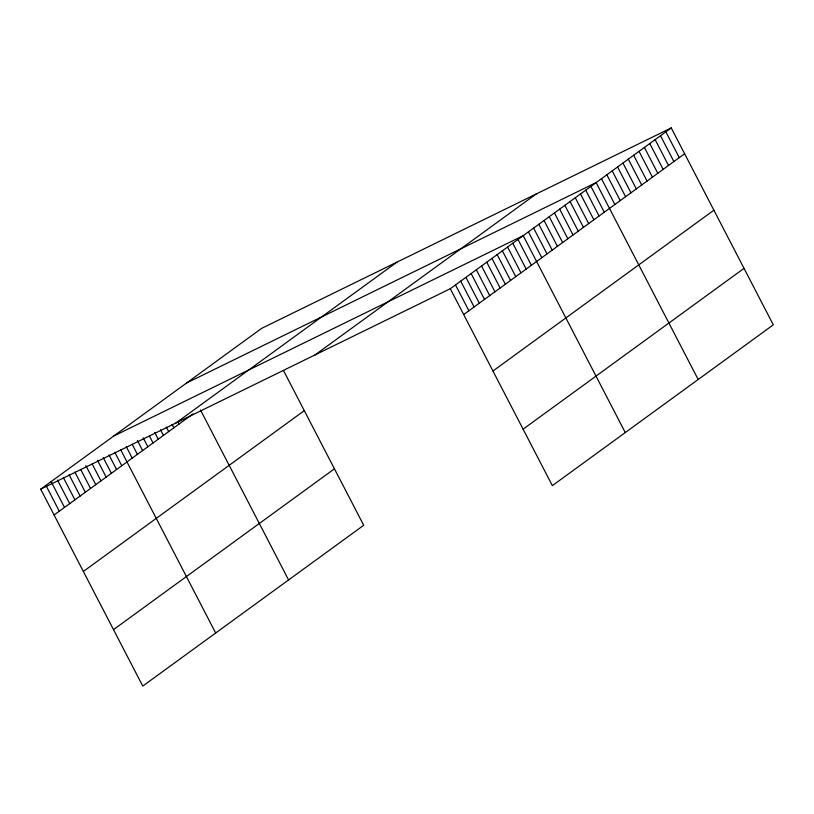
<?xml version="1.0" encoding="UTF-8"?>
<svg xmlns="http://www.w3.org/2000/svg" width="814" height="814" viewBox="0 0 814 814"><rect width="100%" height="100%" fill="white"/><g stroke="black" fill="none" stroke-linecap="round" stroke-linejoin="round"><path stroke-width="1.22" d="M283.465 370.472L363.705 525.274L142.765 686.08L40.7 489.173L261.64 328.368L671.235 127.92L773.3 324.827L552.36 485.632L450.295 288.726L671.235 127.92M175.865 423.026L396.805 262.22M54.09 514.997L192.959 413.919M315.13 354.873L536.07 194.068M83.354 571.459L304.283 410.643M463.685 314.56L684.615 153.744M113.502 629.619L334.442 468.813M492.948 371.011L713.888 210.205M523.097 429.182L744.037 268.366M186.518 383.038L596.113 182.601L698.178 379.507M113.604 436.101L523.209 235.663L625.274 432.57M40.7 489.173L450.295 288.726M665.872 131.827L679.252 157.651M660.5 135.735L673.89 161.559M655.138 139.642L668.518 165.466M649.776 143.539L663.156 169.363M644.403 147.446L657.793 173.27M639.041 151.353L652.431 177.177M633.679 155.26L647.059 181.084M628.306 159.168L641.697 184.992M622.944 163.075L636.334 188.899M617.582 166.972L630.962 192.796M612.209 170.879L625.6 196.703M606.847 174.786L620.237 200.61M601.485 178.693L614.865 204.518M590.903 186.386L604.293 212.21M585.704 190.181L599.084 216.005M580.494 193.966L593.874 219.79M575.284 197.761L588.675 223.585M570.075 201.546L583.465 227.371M564.865 205.342L578.255 231.166M559.666 209.127L573.046 234.951M554.456 212.922L567.836 238.746M549.246 216.707L562.627 242.531M544.037 220.502L557.427 246.327M538.827 224.288L552.218 250.112M533.618 228.083L547.008 253.907M528.418 231.878L541.798 257.702M517.999 239.458L531.389 265.283M512.789 243.244L526.18 269.068M507.58 247.039L520.97 272.863M502.37 250.824L515.761 276.648M497.171 254.619L510.551 280.443M491.961 258.404L505.341 284.228M486.752 262.2L500.142 288.024M481.542 265.985L494.932 291.809M476.332 269.78L489.723 295.604M471.133 273.565L484.513 299.389M465.923 277.36L479.304 303.184M460.714 281.145L474.094 306.97M455.504 284.941L468.895 310.765M200.468 409.951L288.583 579.944M177.91 421.784L179.07 424.023M172.12 424.45L173.86 427.818M166.331 427.116L168.661 431.603M160.541 429.782L163.451 435.398M154.752 432.448L158.242 439.184M149.542 436.243L153.032 442.979M143.172 437.79L147.822 446.764M137.383 440.455L142.623 450.559M132.173 444.241L137.413 454.344M126.384 446.906L132.204 458.14M120.594 449.582L215.679 633.007M114.805 452.248L121.785 465.72M109.015 454.914L116.575 469.515M103.225 457.58L111.376 473.3M97.436 460.246L106.166 477.096M92.226 464.041L100.956 480.881M85.857 465.588L95.747 484.676M80.647 469.373L90.537 488.461M74.857 472.039L85.338 492.256M69.068 474.715L80.128 496.041M63.278 477.38L74.919 499.837M57.489 480.046L69.709 503.622M51.119 481.593L64.499 507.417M45.91 485.378L59.29 511.202"/></g></svg>
